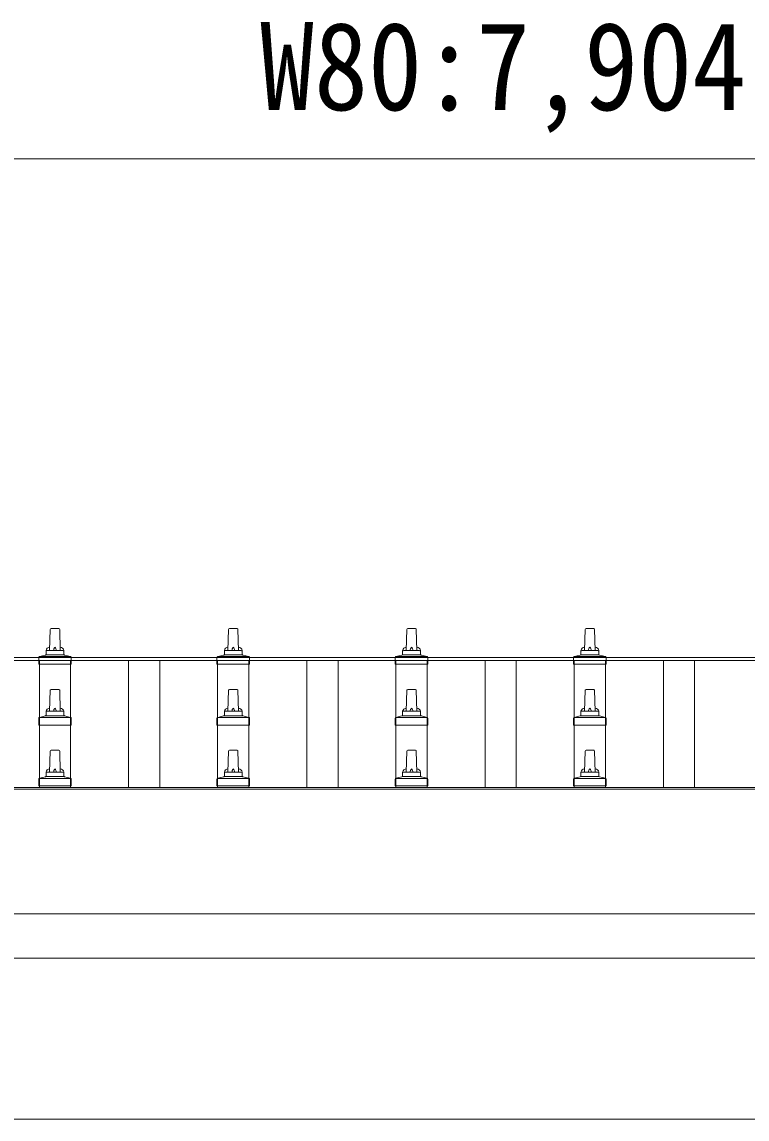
# Model space of a CAD drawing. Units: millimetres, scale not verified. Extents: x -13976 to 14131, y -9754 to 9646.
# Drawn here: x -8308 to -7495, y 2675 to 3906 of the extents above; entities that cross this region are included whole.
import ezdxf
from ezdxf.enums import TextEntityAlignment as Align

# ---------------------------------------------------------------- set-up
doc = ezdxf.new("R2010")
doc.units = ezdxf.units.MM
doc.header["$LTSCALE"] = 50
for name, color, linetype, lineweight in [('0-2_建具', 4, 'Continuous', 9), ('0-6_手摺', 5, 'Continuous', 5), ('0-8_外構', 6, 'Continuous', 9)]:
    doc.layers.add(name, color=color, linetype=linetype, lineweight=lineweight)
doc.styles.add('ＭＳ ゴシック', font='')
doc.styles.get('ＭＳ ゴシック').set_extended_font_data('MS Gothic')

msp = doc.modelspace()

# ---------------------------------------------------------------- linework, layer by layer
at = {"layer": '0-2_建具'}
for p, q in [((-11693.94, 3192.78), (-3847.94, 3192.78)), ((-11693.94, 3189.19), (-3847.94, 3189.19)), ((-8288.44, 3046.95), (-8288.44, 3189.19)), ((-8253.44, 3046.95), (-8253.44, 3189.19)), ((-8188.44, 3046.95), (-8188.44, 3189.19)), ((-8153.44, 3046.95), (-8153.44, 3189.19)), ((-8088.44, 3046.95), (-8088.44, 3189.19)), ((-8053.44, 3046.95), (-8053.44, 3189.19)), ((-7988.44, 3046.95), (-7988.44, 3189.19)), ((-7953.44, 3046.95), (-7953.44, 3189.19)), ((-7888.44, 3046.95), (-7888.44, 3189.19)), ((-7853.44, 3046.95), (-7853.44, 3189.19)), ((-7788.44, 3046.95), (-7788.44, 3189.19)), ((-7753.44, 3046.95), (-7753.44, 3189.19)), ((-7688.44, 3046.95), (-7688.44, 3189.19)), ((-7653.44, 3046.95), (-7653.44, 3189.19)), ((-7588.44, 3046.95), (-7588.44, 3189.19)), ((-7553.44, 3046.95), (-7553.44, 3189.19)), ((-5693.44, 3046.95), (-11691.94, 3046.95)), ((-11691.94, 3045.06), (-3849.94, 3045.06)), ((-11691.94, 2905.17), (-5693.44, 2905.17)), ((-5693.44, 2855.35), (-11691.94, 2855.35)), ((-5685.94, 2674.78), (-11542.44, 2674.78))]:
    msp.add_line(p, q, dxfattribs=at)
at = {"layer": '0-6_手摺'}
for p, q in [((-8275.21, 3225.07), (-8266.66, 3225.07)), ((-8075.21, 3225.07), (-8066.66, 3225.07)), ((-7875.21, 3225.07), (-7866.66, 3225.07)), ((-7675.21, 3225.07), (-7666.66, 3225.07)), ((-8276.94, 3200.57), (-8276.21, 3224.1)), ((-8265.66, 3224.1), (-8264.94, 3200.57)), ((-8076.94, 3200.57), (-8076.21, 3224.1)), ((-8065.66, 3224.1), (-8064.94, 3200.57)), ((-7876.94, 3200.57), (-7876.21, 3224.1)), ((-7865.66, 3224.1), (-7864.94, 3200.57)), ((-7676.94, 3200.57), (-7676.21, 3224.1)), ((-7665.66, 3224.1), (-7664.94, 3200.57)), ((-8280.94, 3196.36), (-8280.94, 3200.57)), ((-8279.94, 3200.57), (-8261.94, 3200.57)), ((-8260.94, 3196.36), (-8260.94, 3200.57)), ((-8080.94, 3196.36), (-8080.94, 3200.57)), ((-8079.94, 3200.57), (-8061.94, 3200.57)), ((-8060.94, 3196.36), (-8060.94, 3200.57)), ((-7880.94, 3196.36), (-7880.94, 3200.57)), ((-7879.94, 3200.57), (-7861.94, 3200.57)), ((-7860.94, 3196.36), (-7860.94, 3200.57)), ((-7680.94, 3196.36), (-7680.94, 3200.57)), ((-7679.94, 3200.57), (-7661.94, 3200.57)), ((-7660.94, 3196.36), (-7660.94, 3200.57)), ((-8289.19, 3185.07), (-8289.19, 3192.79)), ((-8288.8, 3193.57), (-8253.07, 3193.57)), ((-8288.42, 3193.76), (-8281.7, 3195.39)), ((-8281.32, 3195.57), (-8260.55, 3195.57)), ((-8253.45, 3193.76), (-8260.17, 3195.39)), ((-8252.69, 3185.07), (-8252.69, 3192.79)), ((-8089.19, 3185.07), (-8089.19, 3192.79)), ((-8088.8, 3193.57), (-8053.07, 3193.57)), ((-8088.42, 3193.76), (-8081.7, 3195.39)), ((-8081.32, 3195.57), (-8060.55, 3195.57)), ((-8053.45, 3193.76), (-8060.17, 3195.39)), ((-8052.69, 3185.07), (-8052.69, 3192.79)), ((-7889.19, 3185.07), (-7889.19, 3192.79)), ((-7888.8, 3193.57), (-7853.07, 3193.57)), ((-7888.42, 3193.76), (-7881.7, 3195.39)), ((-7881.32, 3195.57), (-7860.55, 3195.57)), ((-7853.45, 3193.76), (-7860.17, 3195.39)), ((-7852.69, 3185.07), (-7852.69, 3192.79)), ((-7689.19, 3185.07), (-7689.19, 3192.79)), ((-7688.8, 3193.57), (-7653.07, 3193.57)), ((-7688.42, 3193.76), (-7681.7, 3195.39)), ((-7681.32, 3195.57), (-7660.55, 3195.57)), ((-7653.45, 3193.76), (-7660.17, 3195.39)), ((-7652.69, 3185.07), (-7652.69, 3192.79)), ((-8252.69, 3185.07), (-8289.19, 3185.07)), ((-8052.69, 3185.07), (-8089.19, 3185.07)), ((-7852.69, 3185.07), (-7889.19, 3185.07)), ((-7652.69, 3185.07), (-7689.19, 3185.07)), ((-8276.94, 3132.31), (-8276.21, 3155.83)), ((-8275.21, 3156.81), (-8266.66, 3156.81)), ((-8265.66, 3155.83), (-8264.94, 3132.31)), ((-8076.94, 3132.31), (-8076.21, 3155.83)), ((-8075.21, 3156.81), (-8066.66, 3156.81)), ((-8065.66, 3155.83), (-8064.94, 3132.31)), ((-7876.94, 3132.31), (-7876.21, 3155.83)), ((-7875.21, 3156.81), (-7866.66, 3156.81)), ((-7865.66, 3155.83), (-7864.94, 3132.31)), ((-7676.94, 3132.31), (-7676.21, 3155.83)), ((-7675.21, 3156.81), (-7666.66, 3156.81)), ((-7665.66, 3155.83), (-7664.94, 3132.31)), ((-8288.42, 3125.49), (-8281.7, 3127.12)), ((-8281.32, 3127.31), (-8260.55, 3127.31)), ((-8280.94, 3128.09), (-8280.94, 3132.31)), ((-8279.94, 3132.31), (-8261.94, 3132.31)), ((-8260.94, 3128.09), (-8260.94, 3132.31)), ((-8253.45, 3125.49), (-8260.17, 3127.12)), ((-8088.42, 3125.49), (-8081.7, 3127.12)), ((-8081.32, 3127.31), (-8060.55, 3127.31)), ((-8080.94, 3128.09), (-8080.94, 3132.31)), ((-8079.94, 3132.31), (-8061.94, 3132.31)), ((-8060.94, 3128.09), (-8060.94, 3132.31)), ((-8053.45, 3125.49), (-8060.17, 3127.12)), ((-7888.42, 3125.49), (-7881.7, 3127.12)), ((-7881.32, 3127.31), (-7860.55, 3127.31)), ((-7880.94, 3128.09), (-7880.94, 3132.31)), ((-7879.94, 3132.31), (-7861.94, 3132.31)), ((-7860.94, 3128.09), (-7860.94, 3132.31)), ((-7853.45, 3125.49), (-7860.17, 3127.12)), ((-7688.42, 3125.49), (-7681.7, 3127.12)), ((-7681.32, 3127.31), (-7660.55, 3127.31)), ((-7680.94, 3128.09), (-7680.94, 3132.31)), ((-7679.94, 3132.31), (-7661.94, 3132.31)), ((-7660.94, 3128.09), (-7660.94, 3132.31)), ((-7653.45, 3125.49), (-7660.17, 3127.12)), ((-8289.19, 3116.81), (-8289.19, 3124.52)), ((-8252.69, 3116.81), (-8289.19, 3116.81)), ((-8288.8, 3125.31), (-8253.07, 3125.31)), ((-8252.69, 3116.81), (-8252.69, 3124.52)), ((-8089.19, 3116.81), (-8089.19, 3124.52)), ((-8052.69, 3116.81), (-8089.19, 3116.81)), ((-8088.8, 3125.31), (-8053.07, 3125.31)), ((-8052.69, 3116.81), (-8052.69, 3124.52)), ((-7889.19, 3116.81), (-7889.19, 3124.52)), ((-7852.69, 3116.81), (-7889.19, 3116.81)), ((-7888.8, 3125.31), (-7853.07, 3125.31)), ((-7852.69, 3116.81), (-7852.69, 3124.52)), ((-7689.19, 3116.81), (-7689.19, 3124.52)), ((-7652.69, 3116.81), (-7689.19, 3116.81)), ((-7688.8, 3125.31), (-7653.07, 3125.31)), ((-7652.69, 3116.81), (-7652.69, 3124.52)), ((-8276.94, 3064.04), (-8276.21, 3087.56)), ((-8275.21, 3088.54), (-8266.66, 3088.54)), ((-8265.66, 3087.56), (-8264.94, 3064.04)), ((-8076.94, 3064.04), (-8076.21, 3087.56)), ((-8075.21, 3088.54), (-8066.66, 3088.54)), ((-8065.66, 3087.56), (-8064.94, 3064.04)), ((-7876.94, 3064.04), (-7876.21, 3087.56)), ((-7875.21, 3088.54), (-7866.66, 3088.54)), ((-7865.66, 3087.56), (-7864.94, 3064.04)), ((-7676.94, 3064.04), (-7676.21, 3087.56)), ((-7675.21, 3088.54), (-7666.66, 3088.54)), ((-7665.66, 3087.56), (-7664.94, 3064.04)), ((-8289.19, 3048.54), (-8289.19, 3056.25)), ((-8288.8, 3057.04), (-8253.07, 3057.04)), ((-8288.42, 3057.22), (-8281.7, 3058.85)), ((-8281.32, 3059.04), (-8260.55, 3059.04)), ((-8280.94, 3059.83), (-8280.94, 3064.04)), ((-8279.94, 3064.04), (-8261.94, 3064.04)), ((-8260.94, 3059.83), (-8260.94, 3064.04)), ((-8253.45, 3057.22), (-8260.17, 3058.85)), ((-8252.69, 3048.54), (-8252.69, 3056.25)), ((-8089.19, 3048.54), (-8089.19, 3056.25)), ((-8088.8, 3057.04), (-8053.07, 3057.04)), ((-8088.42, 3057.22), (-8081.7, 3058.85)), ((-8081.32, 3059.04), (-8060.55, 3059.04)), ((-8080.94, 3059.83), (-8080.94, 3064.04)), ((-8079.94, 3064.04), (-8061.94, 3064.04)), ((-8060.94, 3059.83), (-8060.94, 3064.04)), ((-8053.45, 3057.22), (-8060.17, 3058.85)), ((-8052.69, 3048.54), (-8052.69, 3056.25)), ((-7889.19, 3048.54), (-7889.19, 3056.25)), ((-7888.8, 3057.04), (-7853.07, 3057.04)), ((-7888.42, 3057.22), (-7881.7, 3058.85)), ((-7881.32, 3059.04), (-7860.55, 3059.04)), ((-7880.94, 3059.83), (-7880.94, 3064.04)), ((-7879.94, 3064.04), (-7861.94, 3064.04)), ((-7860.94, 3059.83), (-7860.94, 3064.04)), ((-7853.45, 3057.22), (-7860.17, 3058.85)), ((-7852.69, 3048.54), (-7852.69, 3056.25)), ((-7689.19, 3048.54), (-7689.19, 3056.25)), ((-7688.8, 3057.04), (-7653.07, 3057.04)), ((-7688.42, 3057.22), (-7681.7, 3058.85)), ((-7681.32, 3059.04), (-7660.55, 3059.04)), ((-7680.94, 3059.83), (-7680.94, 3064.04)), ((-7679.94, 3064.04), (-7661.94, 3064.04)), ((-7660.94, 3059.83), (-7660.94, 3064.04)), ((-7653.45, 3057.22), (-7660.17, 3058.85)), ((-7652.69, 3048.54), (-7652.69, 3056.25)), ((-8252.69, 3048.54), (-8289.19, 3048.54)), ((-8052.69, 3048.54), (-8089.19, 3048.54)), ((-7852.69, 3048.54), (-7889.19, 3048.54)), ((-7652.69, 3048.54), (-7689.19, 3048.54))]:
    msp.add_line(p, q, dxfattribs=at)
for centre, radius, start, end in [((-8275.21, 3224.07), 1, 90, 178.60509), ((-8266.66, 3224.07), 1, 1.39491, 90), ((-8075.21, 3224.07), 1, 90, 178.60509), ((-8066.66, 3224.07), 1, 1.39491, 90), ((-7875.21, 3224.07), 1, 90, 178.60509), ((-7866.66, 3224.07), 1, 1.39491, 90), ((-7675.21, 3224.07), 1, 90, 178.60509), ((-7666.66, 3224.07), 1, 1.39491, 90), ((-8276.85, 3199.94), 4.13, 90, 171.17633), ((-8279.94, 3199.57), 1, 90, 180), ((-8267.6, 3200.57), 4.83, 133.60282, 180), ((-8274.27, 3200.57), 4.83, 0, 46.39718), ((-8265.02, 3199.94), 4.13, 8.82367, 90), ((-8261.94, 3199.57), 1, 0, 90), ((-8076.85, 3199.94), 4.13, 90, 171.17633), ((-8079.94, 3199.57), 1, 90, 180), ((-8067.6, 3200.57), 4.83, 133.60282, 180), ((-8074.27, 3200.57), 4.83, 0, 46.39718), ((-8065.02, 3199.94), 4.13, 8.82367, 90), ((-8061.94, 3199.57), 1, 0, 90), ((-7876.85, 3199.94), 4.13, 90, 171.17633), ((-7879.94, 3199.57), 1, 90, 180), ((-7867.6, 3200.57), 4.83, 133.60282, 180), ((-7874.27, 3200.57), 4.83, 0, 46.39718), ((-7865.02, 3199.94), 4.13, 8.82367, 90), ((-7861.94, 3199.57), 1, 0, 90), ((-7676.85, 3199.94), 4.13, 90, 171.17633), ((-7679.94, 3199.57), 1, 90, 180), ((-7667.6, 3200.57), 4.83, 133.60282, 180), ((-7674.27, 3200.57), 4.83, 0, 46.39718), ((-7665.02, 3199.94), 4.13, 8.82367, 90), ((-7661.94, 3199.57), 1, 0, 90), ((-8288.19, 3192.79), 1, 103.62699, 180), ((-8281.94, 3196.36), 1, 283.62699, 0), ((-8259.94, 3196.36), 1, 180, 256.37301), ((-8253.69, 3192.79), 1, 0, 76.37301), ((-8088.19, 3192.79), 1, 103.62699, 180), ((-8081.94, 3196.36), 1, 283.62699, 0), ((-8059.94, 3196.36), 1, 180, 256.37301), ((-8053.69, 3192.79), 1, 0, 76.37301), ((-7888.19, 3192.79), 1, 103.62699, 180), ((-7881.94, 3196.36), 1, 283.62699, 0), ((-7859.94, 3196.36), 1, 180, 256.37301), ((-7853.69, 3192.79), 1, 0, 76.37301), ((-7688.19, 3192.79), 1, 103.62699, 180), ((-7681.94, 3196.36), 1, 283.62699, 0), ((-7659.94, 3196.36), 1, 180, 256.37301), ((-7653.69, 3192.79), 1, 0, 76.37301), ((-8275.21, 3155.81), 1, 90, 178.60509), ((-8266.66, 3155.81), 1, 1.39491, 90), ((-8075.21, 3155.81), 1, 90, 178.60509), ((-8066.66, 3155.81), 1, 1.39491, 90), ((-7875.21, 3155.81), 1, 90, 178.60509), ((-7866.66, 3155.81), 1, 1.39491, 90), ((-7675.21, 3155.81), 1, 90, 178.60509), ((-7666.66, 3155.81), 1, 1.39491, 90), ((-8281.94, 3128.09), 1, 283.62699, 0), ((-8276.85, 3131.67), 4.13, 90, 171.17633), ((-8279.94, 3131.31), 1, 90, 180), ((-8267.6, 3132.31), 4.83, 133.60282, 180), ((-8274.27, 3132.31), 4.83, 0, 46.39718), ((-8265.02, 3131.67), 4.13, 8.82367, 90), ((-8261.94, 3131.31), 1, 0, 90), ((-8259.94, 3128.09), 1, 180, 256.37301), ((-8081.94, 3128.09), 1, 283.62699, 0), ((-8076.85, 3131.67), 4.13, 90, 171.17633), ((-8079.94, 3131.31), 1, 90, 180), ((-8067.6, 3132.31), 4.83, 133.60282, 180), ((-8074.27, 3132.31), 4.83, 0, 46.39718), ((-8065.02, 3131.67), 4.13, 8.82367, 90), ((-8061.94, 3131.31), 1, 0, 90), ((-8059.94, 3128.09), 1, 180, 256.37301), ((-7881.94, 3128.09), 1, 283.62699, 0), ((-7876.85, 3131.67), 4.13, 90, 171.17633), ((-7879.94, 3131.31), 1, 90, 180), ((-7867.6, 3132.31), 4.83, 133.60282, 180), ((-7874.27, 3132.31), 4.83, 0, 46.39718), ((-7865.02, 3131.67), 4.13, 8.82367, 90), ((-7861.94, 3131.31), 1, 0, 90), ((-7859.94, 3128.09), 1, 180, 256.37301), ((-7681.94, 3128.09), 1, 283.62699, 0), ((-7676.85, 3131.67), 4.13, 90, 171.17633), ((-7679.94, 3131.31), 1, 90, 180), ((-7667.6, 3132.31), 4.83, 133.60282, 180), ((-7674.27, 3132.31), 4.83, 0, 46.39718), ((-7665.02, 3131.67), 4.13, 8.82367, 90), ((-7661.94, 3131.31), 1, 0, 90), ((-7659.94, 3128.09), 1, 180, 256.37301), ((-8288.19, 3124.52), 1, 103.62699, 180), ((-8253.69, 3124.52), 1, 0, 76.37301), ((-8088.19, 3124.52), 1, 103.62699, 180), ((-8053.69, 3124.52), 1, 0, 76.37301), ((-7888.19, 3124.52), 1, 103.62699, 180), ((-7853.69, 3124.52), 1, 0, 76.37301), ((-7688.19, 3124.52), 1, 103.62699, 180), ((-7653.69, 3124.52), 1, 0, 76.37301), ((-8275.21, 3087.54), 1, 90, 178.60509), ((-8266.66, 3087.54), 1, 1.39491, 90), ((-8075.21, 3087.54), 1, 90, 178.60509), ((-8066.66, 3087.54), 1, 1.39491, 90), ((-7875.21, 3087.54), 1, 90, 178.60509), ((-7866.66, 3087.54), 1, 1.39491, 90), ((-7675.21, 3087.54), 1, 90, 178.60509), ((-7666.66, 3087.54), 1, 1.39491, 90), ((-8276.85, 3063.41), 4.13, 90, 171.17633), ((-8267.6, 3064.04), 4.83, 133.60282, 180), ((-8274.27, 3064.04), 4.83, 0, 46.39718), ((-8265.02, 3063.41), 4.13, 8.82367, 90), ((-8076.85, 3063.41), 4.13, 90, 171.17633), ((-8067.6, 3064.04), 4.83, 133.60282, 180), ((-8074.27, 3064.04), 4.83, 0, 46.39718), ((-8065.02, 3063.41), 4.13, 8.82367, 90), ((-7876.85, 3063.41), 4.13, 90, 171.17633), ((-7867.6, 3064.04), 4.83, 133.60282, 180), ((-7874.27, 3064.04), 4.83, 0, 46.39718), ((-7865.02, 3063.41), 4.13, 8.82367, 90), ((-7676.85, 3063.41), 4.13, 90, 171.17633), ((-7667.6, 3064.04), 4.83, 133.60282, 180), ((-7674.27, 3064.04), 4.83, 0, 46.39718), ((-7665.02, 3063.41), 4.13, 8.82367, 90), ((-8288.19, 3056.25), 1, 103.62699, 180), ((-8281.94, 3059.83), 1, 283.62699, 0), ((-8279.94, 3063.04), 1, 90, 180), ((-8261.94, 3063.04), 1, 0, 90), ((-8259.94, 3059.83), 1, 180, 256.37301), ((-8253.69, 3056.25), 1, 0, 76.37301), ((-8088.19, 3056.25), 1, 103.62699, 180), ((-8081.94, 3059.83), 1, 283.62699, 0), ((-8079.94, 3063.04), 1, 90, 180), ((-8061.94, 3063.04), 1, 0, 90), ((-8059.94, 3059.83), 1, 180, 256.37301), ((-8053.69, 3056.25), 1, 0, 76.37301), ((-7888.19, 3056.25), 1, 103.62699, 180), ((-7881.94, 3059.83), 1, 283.62699, 0), ((-7879.94, 3063.04), 1, 90, 180), ((-7861.94, 3063.04), 1, 0, 90), ((-7859.94, 3059.83), 1, 180, 256.37301), ((-7853.69, 3056.25), 1, 0, 76.37301), ((-7688.19, 3056.25), 1, 103.62699, 180), ((-7681.94, 3059.83), 1, 283.62699, 0), ((-7679.94, 3063.04), 1, 90, 180), ((-7661.94, 3063.04), 1, 0, 90), ((-7659.94, 3059.83), 1, 180, 256.37301), ((-7653.69, 3056.25), 1, 0, 76.37301)]:
    msp.add_arc(centre, radius, start, end, dxfattribs=at)
at = {"layer": '0-8_外構'}
msp.add_line((-11722.94, 3752.04), (-3818.94, 3752.04), dxfattribs=at)

# ---------------------------------------------------------------- texts
at = {"layer": '0-8_外構', "color": 7, "style": 'ＭＳ ゴシック', "width": 0.9}
msp.add_text('W80:7,904', height=98.97, dxfattribs=at).set_placement((-8040.94, 3777.04), align=Align.BOTTOM_LEFT)

doc.saveas('drawing.dxf')
